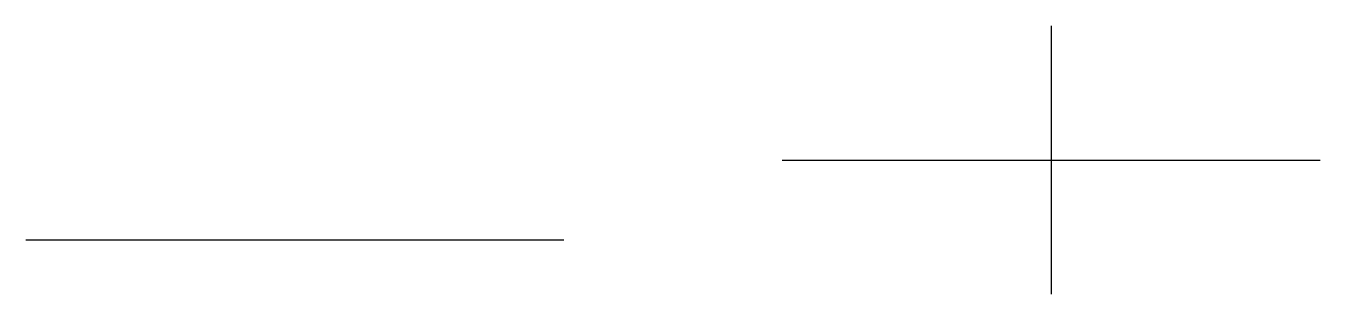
# Model space of a CAD drawing. Header units: inches. Extents: x -17.1 to 79.1, y 13.3 to 33.3.
import ezdxf

# ---------------------------------------------------------------- set-up
doc = ezdxf.new("R2010")
doc.units = ezdxf.units.IN
doc.header["$MEASUREMENT"] = 0

msp = doc.modelspace()

# ---------------------------------------------------------------- linework, layer by layer
for p, q in [((59.121, 33.262, 60), (59.121, 13.262, 60)), ((39.121, 23.262), (79.121, 23.262)), ((49.121, 23.262, 60), (69.121, 23.262, 60)), ((-17.105, 17.318), (22.895, 17.318))]:
    msp.add_line(p, q)

doc.saveas('drawing.dxf')
